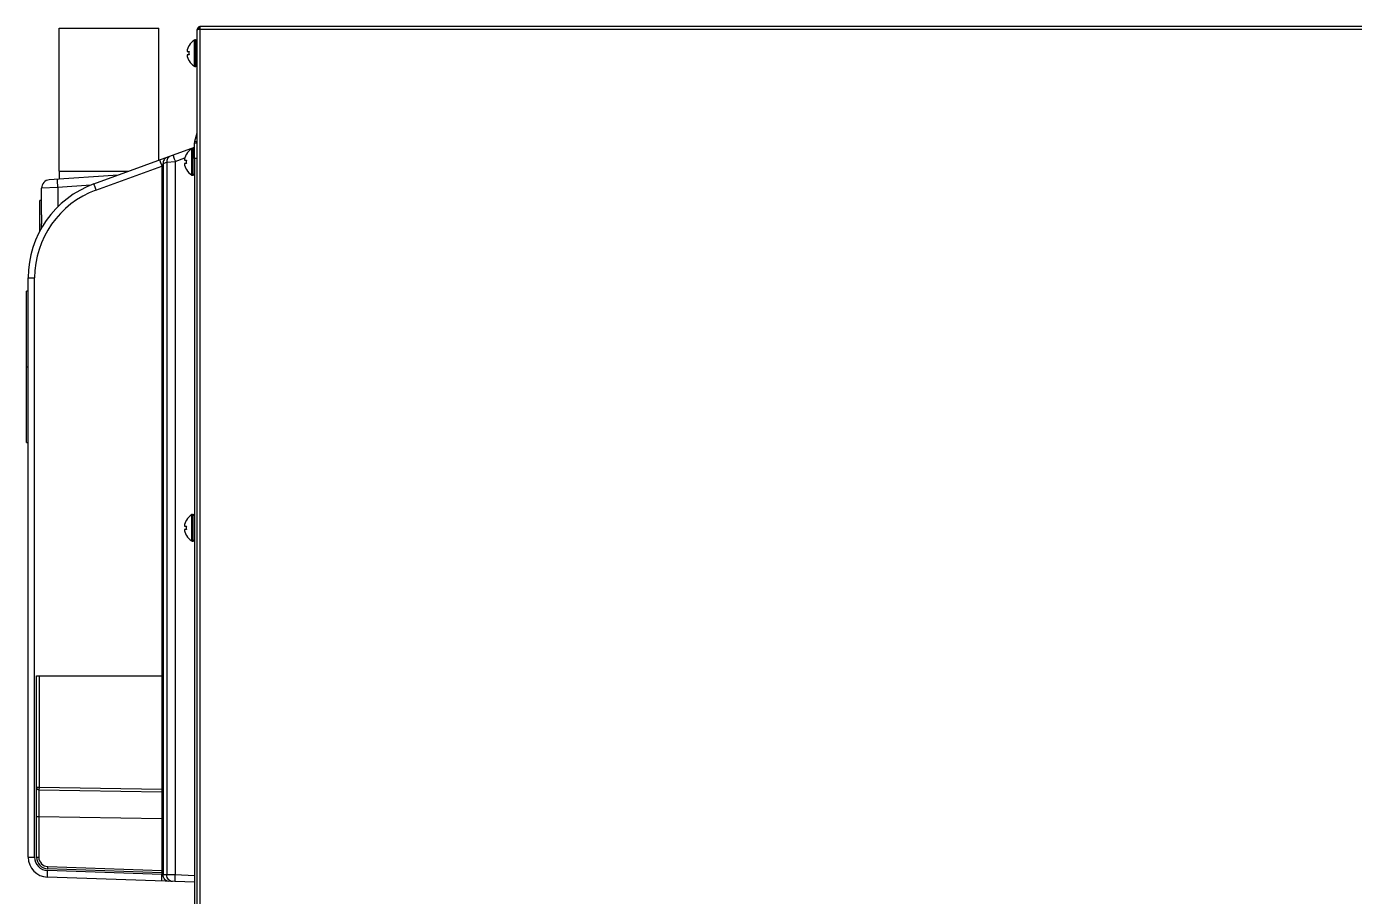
# Model space of a CAD drawing. Header units: millimetres. Extents: x 361 to 5577, y 463 to 3774.
# Drawn here: x 4760.4 to 5159.5, y 2126 to 2387.6 of the extents above; entities that cross this region are included whole.
import ezdxf

# ---------------------------------------------------------------- set-up
doc = ezdxf.new("R2010")
doc.units = ezdxf.units.MM
doc.header["$LTSCALE"] = 330
doc.layers.get('0').update_dxf_attribs({"linetype": 'CONTINUOUS'})
doc.layers.add('ASSI', color=7, linetype='CONTINUOUS')
doc.layers.add('GEOM', color=7, linetype='CONTINUOUS')

msp = doc.modelspace()

# ---------------------------------------------------------------- linework, layer by layer
at = {"color": 7, "linetype": 'Continuous'}
for p, q in [((4770.17, 2344.07), (4770.17, 2387.07)), ((4770.17, 2387.07), (4800.17, 2387.07)), ((4800.17, 2347.37), (4800.17, 2387.07)), ((4812.01, 2387.37), (4812.47, 2386.79)), ((4812.47, 2387.57), (4812.47, 2386.67)), ((5479.87, 2387.57), (4812.47, 2387.57)), ((4811.67, 2386.57), (4811.67, 2386.67)), ((4812.01, 2386.67), (4811.67, 2386.67)), ((4811.67, 1986.47), (4811.67, 2386.57)), ((4812.57, 2386.67), (4812.01, 2386.67)), ((4808.67, 2380.07), (4809.22, 2380.07)), ((4809.22, 2379.07), (4808.67, 2379.07)), ((4809.19, 2381.87), (4809.22, 2381.87)), ((4809.22, 2377.27), (4809.19, 2377.27)), ((4807.87, 2347.37), (4808.42, 2347.37)), ((4808.39, 2349.17), (4808.42, 2349.17)), ((4810.87, 2347.9), (4810.87, 2121.77)), ((4808.42, 2346.37), (4807.87, 2346.37)), ((4808.42, 2344.57), (4808.39, 2344.57)), ((4764.37, 2326.12), (4764.37, 2335.3)), ((4764.87, 2335.3), (4764.37, 2335.3)), ((4808.39, 2239.17), (4808.42, 2239.17)), ((4807.87, 2237.37), (4808.42, 2237.37)), ((4808.42, 2236.37), (4807.87, 2236.37)), ((4808.42, 2234.57), (4808.39, 2234.57))]:
    msp.add_line(p, q, dxfattribs=at)
at = {"color": 9, "linetype": 'Continuous'}
for p, q in [((4812.57, 1986.47), (4812.57, 2386.67)), ((5479.77, 2386.67), (4812.57, 2386.67)), ((4811.67, 2347.9), (4810.87, 2347.9)), ((4770.17, 2344.07), (4791.08, 2344.07))]:
    msp.add_line(p, q, dxfattribs=at)
at = {"color": 7, "linetype": 'Continuous'}
for centre, radius, start, end in [((4812.57, 2386.67), 0.9, 96.327, 180), ((4810.61, 2380.31), 1.96, 176.9771, 178.0037), ((4810.61, 2380.31), 1.95, 178.0037, 179.0738), ((4810.6, 2380.31), 1.95, 179.0741, 180.1995), ((4810.6, 2380.31), 1.95, 180.1995, 181.1541), ((4810.61, 2380.31), 1.95, 181.1545, 182.3767), ((4810.61, 2378.81), 1.96, 177.6234, 178.8455), ((4810.6, 2378.82), 1.95, 178.8459, 180.9258), ((4810.66, 2380.31), 2.01, 172.7256, 174.8598), ((4810.64, 2380.31), 1.98, 174.8627, 175.7144), ((4810.62, 2380.31), 1.97, 175.714, 176.9766), ((4810.62, 2380.32), 1.96, 182.3765, 183.2159), ((4810.63, 2380.32), 1.97, 183.2167, 184.6016), ((4810.64, 2380.32), 1.98, 184.6009, 185.2558), ((4810.66, 2380.32), 2.01, 185.2585, 187.2741), ((4810.66, 2378.81), 2.01, 172.7259, 174.7415), ((4810.64, 2378.81), 1.98, 174.7442, 175.3991), ((4810.63, 2378.81), 1.97, 175.3984, 176.7833), ((4810.61, 2378.81), 1.96, 176.7841, 177.6235), ((4813.16, 2379.42), 4.64, 163.6036, 165.6824), ((4813.19, 2379.41), 4.67, 162.6228, 163.6051), ((4813.21, 2379.4), 4.68, 161.535, 162.6227), ((4813.23, 2379.4), 4.7, 159.4813, 161.5344), ((4813.24, 2379.39), 4.72, 158.9977, 159.4819), ((4813.24, 2379.39), 4.72, 157.4524, 158.9975), ((4813.25, 2379.39), 4.73, 156.6826, 157.4526), ((4813.26, 2379.39), 4.73, 155.4278, 156.6825), ((4813.26, 2379.39), 4.74, 154.4598, 155.4278), ((4813.26, 2379.38), 4.74, 153.3188, 154.4598), ((4813.27, 2379.38), 4.75, 151.9926, 153.3187), ((4813.27, 2379.38), 4.75, 151.0316, 151.9926), ((4813.27, 2379.38), 4.75, 148.4659, 151.0313), ((4812.97, 2379.56), 3.79, 172.4013, 179.9911), ((4812.97, 2379.57), 3.79, 180.0089, 187.5987), ((4810.61, 2378.82), 1.95, 180.9261, 181.9964), ((4810.61, 2378.82), 1.96, 181.9964, 183.0228), ((4810.62, 2378.82), 1.97, 183.0233, 184.286), ((4810.64, 2378.82), 1.98, 184.2856, 185.1372), ((4810.66, 2378.82), 2.01, 185.1401, 187.2744), ((4813.16, 2379.71), 4.64, 194.3176, 196.3964), ((4813.19, 2379.72), 4.67, 196.3949, 197.3772), ((4813.21, 2379.73), 4.68, 197.3773, 198.465), ((4813.23, 2379.73), 4.7, 198.4656, 200.5187), ((4813.24, 2379.74), 4.72, 200.5181, 201.0023), ((4813.24, 2379.74), 4.72, 201.0025, 202.5476), ((4813.25, 2379.74), 4.73, 202.5474, 203.3174), ((4813.26, 2379.74), 4.73, 203.3175, 204.5722), ((4813.26, 2379.74), 4.74, 204.5722, 205.5402), ((4813.26, 2379.75), 4.74, 205.5402, 206.6812), ((4813.27, 2379.75), 4.75, 206.6813, 208.0074), ((4813.27, 2379.75), 4.75, 208.0074, 208.9684), ((4813.27, 2379.75), 4.75, 208.9687, 211.5341), ((4809.81, 2347.61), 1.96, 176.9771, 178.0037), ((4809.81, 2347.61), 1.95, 178.0037, 179.0738), ((4809.8, 2347.61), 1.95, 179.0741, 180.1995), ((4809.8, 2347.61), 1.95, 180.1995, 181.1541), ((4809.81, 2347.61), 1.95, 181.1545, 182.3767), ((4809.86, 2347.61), 2.01, 172.7256, 174.8598), ((4809.84, 2347.61), 1.98, 174.8627, 175.7144), ((4809.82, 2347.61), 1.97, 175.714, 176.9766), ((4809.82, 2347.62), 1.96, 182.3765, 183.2159), ((4809.83, 2347.62), 1.97, 183.2167, 184.6016), ((4809.84, 2347.62), 1.98, 184.6009, 185.2558), ((4809.86, 2347.62), 2.01, 185.2585, 187.2741), ((4812.36, 2346.72), 4.64, 163.6036, 165.6824), ((4812.39, 2346.71), 4.67, 162.6228, 163.6051), ((4812.41, 2346.7), 4.68, 161.535, 162.6227), ((4812.43, 2346.7), 4.7, 159.4813, 161.5344), ((4812.44, 2346.69), 4.72, 158.9977, 159.4819), ((4812.44, 2346.69), 4.72, 157.4524, 158.9975), ((4812.45, 2346.69), 4.73, 156.6826, 157.4526), ((4812.46, 2346.69), 4.73, 155.4278, 156.6825), ((4812.46, 2346.69), 4.74, 154.4598, 155.4278), ((4812.46, 2346.68), 4.74, 153.3188, 154.4598), ((4812.47, 2346.68), 4.75, 151.9926, 153.3187), ((4812.47, 2346.68), 4.75, 151.0316, 151.9926), ((4812.47, 2346.68), 4.75, 148.4659, 151.0313), ((4812.17, 2346.86), 3.79, 172.4013, 179.9911), ((4812.17, 2346.87), 3.79, 180.0089, 187.5987), ((4835.17, 2344.07), 65, 180, 182.0996), ((4809.81, 2346.11), 1.96, 177.6234, 178.8455), ((4809.8, 2346.12), 1.95, 178.8459, 180.9258), ((4809.81, 2346.12), 1.95, 180.9261, 181.9964), ((4809.81, 2346.12), 1.96, 181.9964, 183.0228), ((4809.86, 2346.11), 2.01, 172.7259, 174.7415), ((4809.84, 2346.11), 1.98, 174.7442, 175.3991), ((4809.83, 2346.11), 1.97, 175.3984, 176.7833), ((4809.81, 2346.11), 1.96, 176.7841, 177.6235), ((4809.82, 2346.12), 1.97, 183.0233, 184.286), ((4809.84, 2346.12), 1.98, 184.2856, 185.1372), ((4809.86, 2346.12), 2.01, 185.1401, 187.2744), ((4812.36, 2347.01), 4.64, 194.3176, 196.3964), ((4812.39, 2347.02), 4.67, 196.3949, 197.3772), ((4812.41, 2347.03), 4.68, 197.3773, 198.465), ((4812.43, 2347.03), 4.7, 198.4656, 200.5187), ((4812.44, 2347.04), 4.72, 200.5181, 201.0023), ((4812.44, 2347.04), 4.72, 201.0025, 202.5476), ((4812.45, 2347.04), 4.73, 202.5474, 203.3174), ((4812.46, 2347.04), 4.73, 203.3175, 204.5722), ((4812.46, 2347.04), 4.74, 204.5722, 205.5402), ((4812.46, 2347.05), 4.74, 205.5402, 206.6812), ((4812.47, 2347.05), 4.75, 206.6813, 208.0074), ((4812.47, 2347.05), 4.75, 208.0074, 208.9684), ((4812.47, 2347.05), 4.75, 208.9687, 211.5341), ((4812.47, 2236.68), 4.75, 148.4659, 151.0313), ((4809.81, 2237.61), 1.96, 176.9771, 178.0037), ((4809.81, 2237.61), 1.95, 178.0037, 179.0738), ((4809.8, 2237.61), 1.95, 179.0741, 180.1995), ((4809.8, 2237.61), 1.95, 180.1995, 181.1541), ((4809.81, 2237.61), 1.95, 181.1545, 182.3767), ((4809.81, 2236.11), 1.96, 177.6234, 178.8455), ((4809.8, 2236.12), 1.95, 178.8459, 180.9258), ((4809.81, 2236.12), 1.95, 180.9261, 181.9964), ((4809.81, 2236.12), 1.96, 181.9964, 183.0228), ((4809.86, 2237.61), 2.01, 172.7256, 174.8598), ((4809.84, 2237.61), 1.98, 174.8627, 175.7144), ((4809.82, 2237.61), 1.97, 175.714, 176.9766), ((4809.82, 2237.62), 1.96, 182.3765, 183.2159), ((4809.83, 2237.62), 1.97, 183.2167, 184.6016), ((4809.84, 2237.62), 1.98, 184.6009, 185.2558), ((4809.86, 2237.62), 2.01, 185.2585, 187.2741), ((4809.86, 2236.11), 2.01, 172.7259, 174.7415), ((4809.84, 2236.11), 1.98, 174.7442, 175.3991), ((4809.83, 2236.11), 1.97, 175.3984, 176.7833), ((4809.81, 2236.11), 1.96, 176.7841, 177.6235), ((4809.82, 2236.12), 1.97, 183.0233, 184.286), ((4809.84, 2236.12), 1.98, 184.2856, 185.1372), ((4809.86, 2236.12), 2.01, 185.1401, 187.2744), ((4812.36, 2236.72), 4.64, 163.6036, 165.6824), ((4812.36, 2237.01), 4.64, 194.3176, 196.3964), ((4812.39, 2236.71), 4.67, 162.6228, 163.6051), ((4812.39, 2237.02), 4.67, 196.3949, 197.3772), ((4812.41, 2236.7), 4.68, 161.535, 162.6227), ((4812.41, 2237.03), 4.68, 197.3773, 198.465), ((4812.43, 2236.7), 4.7, 159.4813, 161.5344), ((4812.43, 2237.03), 4.7, 198.4656, 200.5187), ((4812.44, 2236.69), 4.72, 158.9977, 159.4819), ((4812.44, 2237.04), 4.72, 200.5181, 201.0023), ((4812.44, 2236.69), 4.72, 157.4524, 158.9975), ((4812.44, 2237.04), 4.72, 201.0025, 202.5476), ((4812.45, 2236.69), 4.73, 156.6826, 157.4526), ((4812.45, 2237.04), 4.73, 202.5474, 203.3174), ((4812.46, 2236.69), 4.73, 155.4278, 156.6825), ((4812.46, 2237.04), 4.73, 203.3175, 204.5722), ((4812.46, 2236.69), 4.74, 154.4598, 155.4278), ((4812.46, 2236.68), 4.74, 153.3188, 154.4598), ((4812.47, 2236.68), 4.75, 151.9926, 153.3187), ((4812.47, 2236.68), 4.75, 151.0316, 151.9926), ((4812.17, 2236.86), 3.79, 172.4013, 179.9911), ((4812.17, 2236.87), 3.79, 180.0089, 187.5987), ((4812.46, 2237.04), 4.74, 204.5722, 205.5402), ((4812.46, 2237.05), 4.74, 205.5402, 206.6812), ((4812.47, 2237.05), 4.75, 206.6813, 208.0074), ((4812.47, 2237.05), 4.75, 208.0074, 208.9684), ((4812.47, 2237.05), 4.75, 208.9687, 211.5341)]:
    msp.add_arc(centre, radius, start, end, dxfattribs=at)
for points, knots in [([(4811.76, 2386.62), (4811.73, 2386.61), (4811.7, 2386.6), (4811.67, 2386.58), (4811.67, 2386.57)], [0, 0, 0, 0, 0.680679, 1, 1, 1, 1]), ([(4812.01, 2386.67), (4811.99, 2386.66), (4811.9, 2386.65), (4811.81, 2386.63), (4811.76, 2386.62)], [0, 0, 0, 0, 0.299271, 1, 1, 1, 1])]:
    msp.add_open_spline(points, degree=3, knots=knots, dxfattribs=at)
at = {"layer": 'ASSI', "color": 9, "linetype": 'Continuous'}
for p, q in [((4810.86, 2375.62), (4810.86, 2383.51)), ((4811.07, 2375.57), (4811.07, 2383.57)), ((4811.27, 2375.57), (4811.27, 2383.57)), ((4810.27, 2342.87), (4810.27, 2350.87)), ((4810.47, 2342.87), (4810.47, 2350.87)), ((4810.06, 2342.92), (4810.06, 2350.81)), ((4810.06, 2232.92), (4810.06, 2240.81)), ((4810.27, 2232.87), (4810.27, 2240.87)), ((4810.47, 2232.87), (4810.47, 2240.87))]:
    msp.add_line(p, q, dxfattribs=at)
at = {"layer": 'ASSI', "color": 7, "linetype": 'Continuous'}
for p, q in [((4811.07, 2383.57), (4811.27, 2383.57)), ((4811.07, 2375.57), (4811.27, 2375.57)), ((4810.27, 2350.87), (4810.47, 2350.87)), ((4810.27, 2342.87), (4810.47, 2342.87)), ((4810.27, 2240.87), (4810.47, 2240.87)), ((4810.27, 2232.87), (4810.47, 2232.87))]:
    msp.add_line(p, q, dxfattribs=at)
for centre, radius, start, end in [((4813.29, 2379.37), 4.8, 120.3012, 148.5421), ((4811.07, 2383.17), 0.4, 90, 120.3012), ((4811.27, 2383.17), 0.4, 0, 90), ((4813.29, 2379.76), 4.8, 211.4579, 239.6988), ((4811.07, 2375.97), 0.4, 239.6988, 270), ((4811.27, 2375.97), 0.4, 270, 360), ((4810.27, 2350.47), 0.4, 90, 120.3012), ((4810.47, 2350.47), 0.4, 0, 90), ((4812.49, 2346.67), 4.8, 120.3012, 148.5421), ((4812.49, 2347.06), 4.8, 211.4579, 239.6988), ((4810.27, 2343.27), 0.4, 239.6988, 270), ((4810.47, 2343.27), 0.4, 270, 360), ((4812.49, 2236.67), 4.8, 120.3012, 148.5421), ((4810.27, 2240.47), 0.4, 90, 120.3012), ((4810.47, 2240.47), 0.4, 0, 90), ((4812.49, 2237.06), 4.8, 211.4579, 239.6988), ((4810.27, 2233.27), 0.4, 239.6988, 270), ((4810.47, 2233.27), 0.4, 270, 360)]:
    msp.add_arc(centre, radius, start, end, dxfattribs=at)
at = {"layer": 'GEOM', "color": 7, "linetype": 'Continuous'}
for p, q in [((4810.94, 2353.14), (4811.67, 2355.65)), ((4780.6, 2340.25), (4810.87, 2351.27)), ((4810.87, 2347.9), (4810.87, 2352.64)), ((4787.94, 2342.92), (4767.19, 2341.47)), ((4764.87, 2330.97), (4764.87, 2338.98)), ((4764.87, 2327.02), (4764.87, 2328.22)), ((4760.87, 2137.81), (4760.87, 2312.06)), ((4760.37, 2262.48), (4760.37, 2308.05)), ((4760.87, 2308.05), (4760.37, 2308.05)), ((4760.37, 2262.48), (4760.87, 2262.48)), ((4763.37, 2137.81), (4763.37, 2192.33)), ((4763.37, 2192.33), (4801.03, 2192.33)), ((4801.03, 2192.33), (4801.03, 2133.11)), ((4764.05, 2158.08), (4801, 2157.44)), ((4810.87, 2130.27), (4766.66, 2131.81)), ((4801.03, 2133.11), (4766.74, 2134.31))]:
    msp.add_line(p, q, dxfattribs=at)
at = {"layer": 'GEOM', "color": 9, "linetype": 'Continuous'}
for p, q in [((4810.87, 2352.64), (4811.67, 2352.64)), ((4810.94, 2353.14), (4811.67, 2352.93)), ((4802.54, 2346.74), (4805.03, 2347.04)), ((4805.03, 2347.04), (4807.94, 2348.1)), ((4805.03, 2347.04), (4805.03, 2132.47)), ((4781.22, 2338.37), (4801.03, 2345.58)), ((4801.03, 2345.58), (4801.03, 2192.33)), ((4801.45, 2346.34), (4802.54, 2346.74)), ((4801.45, 2346.34), (4801.45, 2132.53)), ((4802.54, 2346.74), (4802.54, 2132.5)), ((4769.78, 2339.15), (4764.87, 2338.98)), ((4779.69, 2339.84), (4769.78, 2339.15)), ((4769.78, 2339.15), (4769.78, 2333.34)), ((4760.87, 2312.06), (4762.8, 2312.06)), ((4762.8, 2137.81), (4762.8, 2312.06)), ((4760.37, 2285.27), (4760.87, 2285.27)), ((4764.11, 2192.33), (4764.11, 2158.78)), ((4764.11, 2158.78), (4763.37, 2158.78)), ((4801.01, 2158.14), (4764.11, 2158.78)), ((4763.37, 2150.08), (4764.05, 2150.08)), ((4764.05, 2150.08), (4764.05, 2137.81)), ((4764.05, 2150.08), (4801, 2149.44)), ((4760.87, 2137.81), (4762.8, 2137.81)), ((4763.37, 2137.81), (4764.05, 2137.81)), ((4801.03, 2132.61), (4766.66, 2133.81)), ((4766.76, 2135.01), (4801, 2133.81)), ((4801.03, 2133.11), (4801.03, 2132.61)), ((4802.54, 2132.5), (4801.45, 2132.53)), ((4805.03, 2132.47), (4802.54, 2132.5)), ((4810.87, 2132.26), (4805.03, 2132.47))]:
    msp.add_line(p, q, dxfattribs=at)
at = {"layer": 'GEOM', "color": 7, "linetype": 'Continuous'}
for centre, radius, start, end in [((4812.67, 2352.64), 1.8, 163.7686, 180), ((4790.87, 2312.06), 30, 109.9988, 180.0011), ((4767.37, 2338.98), 2.5, 94, 180), ((4764.07, 2158.78), 0.7, 179.9928, 268.9999), ((4766.87, 2137.81), 6, 180, 268), ((4766.87, 2137.81), 3.5, 180, 268)]:
    msp.add_arc(centre, radius, start, end, dxfattribs=at)
at = {"layer": 'GEOM', "color": 9, "linetype": 'Continuous'}
for centre, radius, start, end in [((4790.8, 2312.06), 28, 110, 180), ((4833.91, 2157.55), 69.81, 178.9904, 179.2776), ((4766.8, 2137.81), 4, 180.0005, 267.9995), ((4766.85, 2137.81), 2.8, 180, 268), ((4835.9, 2132.58), 34.91, 177.9813, 178.5553)]:
    msp.add_arc(centre, radius, start, end, dxfattribs=at)
for points, knots in [([(4800.42, 2347.46), (4800.4, 2347.46), (4800.43, 2347.39), (4800.44, 2347.3), (4800.5, 2347.11), (4800.61, 2346.78), (4800.79, 2346.26), (4800.94, 2345.82), (4801.03, 2345.58)], [0, 0, 0, 0, 0.020217, 0.077134, 0.169398, 0.293318, 0.617079, 1, 1, 1, 1]), ([(4802.49, 2348.22), (4802.15, 2348.09), (4801.54, 2347.53), (4801.41, 2346.73), (4801.45, 2346.34)], [0, 0, 0, 0, 0.476573, 1, 1, 1, 1]), ([(4803.59, 2348.62), (4803.25, 2348.49), (4802.63, 2347.93), (4802.5, 2347.13), (4802.54, 2346.74)], [0, 0, 0, 0, 0.476574, 1, 1, 1, 1]), ([(4804.42, 2348.92), (4804.4, 2348.91), (4804.43, 2348.84), (4804.44, 2348.75), (4804.51, 2348.57), (4804.61, 2348.24), (4804.79, 2347.71), (4804.95, 2347.28), (4805.03, 2347.04)], [0, 0, 0, 0, 0.020217, 0.077134, 0.169398, 0.293318, 0.617079, 1, 1, 1, 1]), ([(4801.03, 2345.58), (4801.14, 2345.78), (4801.28, 2346.03), (4801.41, 2346.28), (4801.45, 2346.34)], [0, 0, 0, 0, 0.773631, 1, 1, 1, 1]), ([(4769.78, 2339.15), (4769.77, 2339.31), (4769.74, 2339.63), (4769.72, 2340.09), (4769.69, 2340.52), (4769.67, 2340.89), (4769.65, 2341.16), (4769.65, 2341.34), (4769.64, 2341.45), (4769.64, 2341.53), (4769.64, 2341.59), (4769.65, 2341.62), (4769.64, 2341.64), (4769.65, 2341.64)], [0, 0, 0, 0, 0.195045, 0.382548, 0.555342, 0.706785, 0.831077, 0.881509, 0.923458, 0.956528, 0.98041, 0.994894, 1, 1, 1, 1]), ([(4780.6, 2340.25), (4780.59, 2340.25), (4780.62, 2340.17), (4780.63, 2340.09), (4780.69, 2339.9), (4780.8, 2339.57), (4780.98, 2339.05), (4781.13, 2338.61), (4781.22, 2338.37)], [0, 0, 0, 0, 0.020217, 0.077134, 0.169398, 0.293318, 0.617079, 1, 1, 1, 1]), ([(4764.05, 2158.08), (4764.04, 2158.08), (4764.07, 2158), (4764.04, 2157.91), (4764.05, 2157.71), (4764.04, 2157.32), (4764.05, 2156.65), (4764.05, 2155.67), (4764.05, 2154.47), (4764.05, 2152.59), (4764.05, 2151.1), (4764.05, 2150.08)], [0, 0, 0, 0, 0.004824, 0.01921, 0.04305, 0.076105, 0.16851, 0.292869, 0.444415, 0.617294, 1, 1, 1, 1]), ([(4764.1, 2158.43), (4764.1, 2158.35), (4764.09, 2158.22), (4764.11, 2158.13), (4764.09, 2158.08), (4764.1, 2158.08)], [0, 0, 0, 0, 0.731921, 0.93122, 1, 1, 1, 1]), ([(4766.66, 2131.81), (4766.64, 2131.81), (4766.65, 2131.89), (4766.63, 2131.98), (4766.63, 2132.17), (4766.62, 2132.52), (4766.63, 2133.08), (4766.65, 2133.55), (4766.66, 2133.81)], [0, 0, 0, 0, 0.020389, 0.077486, 0.169969, 0.294096, 0.617959, 1, 1, 1, 1]), ([(4766.74, 2134.31), (4766.73, 2134.31), (4766.76, 2134.42), (4766.73, 2134.52), (4766.75, 2134.76), (4766.75, 2134.92), (4766.76, 2135.01)], [0, 0, 0, 0, 0.076544, 0.293016, 0.617915, 1, 1, 1, 1]), ([(4800.99, 2133.11), (4800.96, 2133.11), (4801.03, 2133.3), (4800.99, 2133.38), (4800.99, 2133.46)], [0, 0, 0, 0, 0.268322, 1, 1, 1, 1]), ([(4801.03, 2130.61), (4801.02, 2130.61), (4801.02, 2130.69), (4801, 2130.78), (4801, 2130.97), (4801, 2131.32), (4801.01, 2131.88), (4801.02, 2132.35), (4801.03, 2132.61)], [0, 0, 0, 0, 0.020389, 0.077486, 0.169969, 0.294096, 0.617959, 1, 1, 1, 1]), ([(4801.45, 2132.53), (4801.42, 2132.54), (4801.28, 2132.56), (4801.14, 2132.59), (4801.03, 2132.61)], [0, 0, 0, 0, 0.184366, 1, 1, 1, 1]), ([(4803.11, 2130.54), (4802.66, 2130.55), (4801.73, 2131.06), (4801.44, 2132.04), (4801.45, 2132.53)], [0, 0, 0, 0, 0.474976, 1, 1, 1, 1]), ([(4804.2, 2130.5), (4803.76, 2130.51), (4802.82, 2131.02), (4802.53, 2132.01), (4802.54, 2132.5)], [0, 0, 0, 0, 0.474976, 1, 1, 1, 1]), ([(4805.03, 2130.47), (4805.02, 2130.47), (4805.02, 2130.55), (4805, 2130.64), (4805.01, 2130.83), (4805, 2131.18), (4805.01, 2131.74), (4805.02, 2132.21), (4805.03, 2132.47)], [0, 0, 0, 0, 0.020389, 0.077486, 0.169969, 0.294096, 0.617959, 1, 1, 1, 1])]:
    msp.add_open_spline(points, degree=3, knots=knots, dxfattribs=at)
at = {"layer": 'GEOM', "color": 7, "linetype": 'Continuous'}
for points, knots in [([(4764.87, 2330.97), (4764.87, 2330.86), (4764.87, 2330.41), (4764.88, 2329.95), (4764.88, 2329.6)], [0, 0, 0, 0, 0.232879, 1, 1, 1, 1]), ([(4764.88, 2329.6), (4764.88, 2329.47), (4764.88, 2329.02), (4764.87, 2328.56), (4764.87, 2328.22)], [0, 0, 0, 0, 0.263372, 1, 1, 1, 1])]:
    msp.add_open_spline(points, degree=3, knots=knots, dxfattribs=at)

doc.saveas('drawing.dxf')
